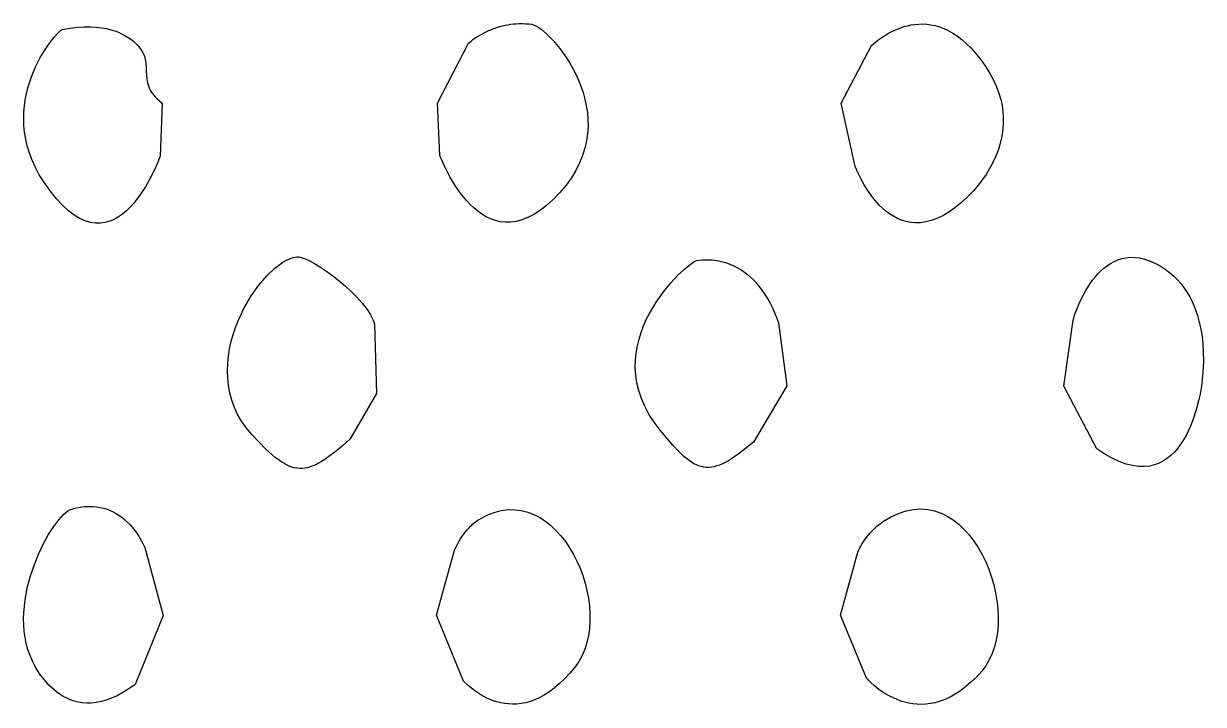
# Model space of a CAD drawing. Header units: millimetres. Extents: x 73 to 173, y -160 to -92.
# Drawn here: x 159.448 to 160.452, y -137.586 to -137.007 of the extents above; entities that cross this region are included whole.
import ezdxf

# ---------------------------------------------------------------- set-up
doc = ezdxf.new("R2010")
doc.units = ezdxf.units.MM
doc.layers.add('F.Silkscreen', color=41, linetype='CONTINUOUS', true_color=0xf2eda1)

msp = doc.modelspace()

# ---------------------------------------------------------------- linework, layer by layer
at = {"layer": 'F.Silkscreen', "linetype": 'CONTINUOUS'}
for p, q in [((159.477054, -137.015216), (159.479461, -137.012969)), ((159.479461, -137.012969), (159.480914, -137.012071)), ((159.480914, -137.012071), (159.487534, -137.010867)), ((159.487534, -137.010867), (159.493717, -137.010108)), ((159.493717, -137.010108), (159.499485, -137.009746)), ((159.499485, -137.009746), (159.504837, -137.009733)), ((159.504837, -137.009733), (159.509782, -137.010034)), ((159.509782, -137.010034), (159.514332, -137.010596)), ((159.514332, -137.010596), (159.518475, -137.011363)), ((159.518475, -137.011363), (159.522232, -137.012311)), ((159.522232, -137.012311), (159.525614, -137.013374)), ((159.525614, -137.013374), (159.528626, -137.014515)), ((159.840186, -137.014625), (159.843514, -137.013034)), ((159.843514, -137.013034), (159.845301, -137.012274)), ((159.845301, -137.012274), (159.84715, -137.011534)), ((159.84715, -137.011534), (159.849092, -137.010839)), ((159.849092, -137.010839), (159.851098, -137.010164)), ((159.851098, -137.010164), (159.853175, -137.009562)), ((159.853175, -137.009562), (159.855321, -137.00899)), ((159.855321, -137.00899), (159.857548, -137.008485)), ((159.857548, -137.008485), (159.859833, -137.008049)), ((159.859833, -137.008049), (159.862191, -137.007685)), ((159.862191, -137.007685), (159.864591, -137.007401)), ((159.864591, -137.007401), (159.867078, -137.007189)), ((159.867078, -137.007189), (159.869619, -137.007082)), ((159.869619, -137.007082), (159.872225, -137.007073)), ((159.872225, -137.007073), (159.874879, -137.007165)), ((159.874879, -137.007165), (159.8776, -137.007368)), ((159.8776, -137.007368), (159.880373, -137.007694)), ((159.880373, -137.007694), (159.881829, -137.008074)), ((159.881829, -137.008074), (159.883567, -137.008877)), ((159.883567, -137.008877), (159.885575, -137.010084)), ((159.885575, -137.010084), (159.887811, -137.011669)), ((159.887811, -137.011669), (159.892831, -137.015931)), ((160.183697, -137.015346), (160.186052, -137.01407)), ((160.186052, -137.01407), (160.188551, -137.012852)), ((160.188551, -137.012852), (160.191191, -137.011693)), ((160.191191, -137.011693), (160.193942, -137.010635)), ((160.193942, -137.010635), (160.196818, -137.009688)), ((160.196818, -137.009688), (160.19981, -137.00887)), ((160.19981, -137.00887), (160.20291, -137.008216)), ((160.20291, -137.008216), (160.206102, -137.007731)), ((160.206102, -137.007731), (160.20939, -137.00745)), ((160.20939, -137.00745), (160.212767, -137.007401)), ((160.212767, -137.007401), (160.216221, -137.0076)), ((160.216221, -137.0076), (160.219747, -137.008051)), ((160.219747, -137.008051), (160.223343, -137.008798)), ((160.223343, -137.008798), (160.226996, -137.009851)), ((160.226996, -137.009851), (160.230703, -137.011247)), ((160.230703, -137.011247), (160.234458, -137.012994)), ((160.234458, -137.012994), (160.238251, -137.01511)), ((159.466231, -137.029242), (159.470214, -137.023437)), ((159.470214, -137.023437), (159.473898, -137.018729)), ((159.473898, -137.018729), (159.477054, -137.015216)), ((159.528626, -137.014515), (159.531255, -137.015683)), ((159.531255, -137.015683), (159.533527, -137.016845)), ((159.533527, -137.016845), (159.537008, -137.018918)), ((159.537008, -137.018918), (159.53909, -137.020398)), ((159.53909, -137.020398), (159.541348, -137.022149)), ((159.541348, -137.022149), (159.543318, -137.023899)), ((159.543318, -137.023899), (159.545032, -137.025633)), ((159.79995, -137.074686), (159.826481, -137.023605)), ((159.826481, -137.023605), (159.828566, -137.021928)), ((159.828566, -137.021928), (159.830168, -137.020719)), ((159.830168, -137.020719), (159.832155, -137.01933)), ((159.832155, -137.01933), (159.8345, -137.017821)), ((159.8345, -137.017821), (159.837176, -137.01623)), ((159.837176, -137.01623), (159.840186, -137.014625)), ((159.892831, -137.015931), (159.898337, -137.021543)), ((159.898337, -137.021543), (159.901201, -137.024819)), ((160.169276, -137.025852), (160.172856, -137.02274)), ((160.172856, -137.02274), (160.1758, -137.020465)), ((160.1758, -137.020465), (160.179421, -137.017939)), ((160.179421, -137.017939), (160.183697, -137.015346)), ((160.238251, -137.01511), (160.242082, -137.017622)), ((160.242082, -137.017622), (160.245936, -137.020567)), ((160.245936, -137.020567), (160.249806, -137.023951)), ((160.249806, -137.023951), (160.253693, -137.027793)), ((159.462157, -137.036067), (159.466231, -137.029242)), ((159.545032, -137.025633), (159.546509, -137.027353)), ((159.546509, -137.027353), (159.547762, -137.029061)), ((159.547762, -137.029061), (159.548816, -137.030762)), ((159.548816, -137.030762), (159.549694, -137.032453)), ((159.549694, -137.032453), (159.550398, -137.034132)), ((159.550398, -137.034132), (159.550959, -137.035809)), ((159.901201, -137.024819), (159.904086, -137.028383)), ((159.904086, -137.028383), (159.906953, -137.032232)), ((159.906953, -137.032232), (159.909773, -137.03635)), ((160.143365, -137.074686), (160.169276, -137.025852)), ((160.253693, -137.027793), (160.257591, -137.032125)), ((160.257591, -137.032125), (160.262305, -137.038011)), ((159.454653, -137.052426), (159.458229, -137.043817)), ((159.458229, -137.043817), (159.462157, -137.036067)), ((159.550959, -137.035809), (159.551393, -137.037482)), ((159.551393, -137.037482), (159.551723, -137.039148)), ((159.551723, -137.039148), (159.551956, -137.040801)), ((159.551956, -137.040801), (159.552221, -137.044119)), ((159.552221, -137.044119), (159.55235, -137.047423)), ((159.909773, -137.03635), (159.912515, -137.04071)), ((159.912515, -137.04071), (159.915154, -137.045306)), ((160.262305, -137.038011), (160.266432, -137.043828)), ((160.266432, -137.043828), (160.269988, -137.049563)), ((159.451651, -137.061803), (159.454653, -137.052426)), ((159.55235, -137.047423), (159.552483, -137.050737)), ((159.552483, -137.050737), (159.552773, -137.054068)), ((159.552773, -137.054068), (159.55301, -137.05574)), ((159.915154, -137.045306), (159.917635, -137.050114)), ((159.917635, -137.050114), (159.919934, -137.055131)), ((160.269988, -137.049563), (160.273006, -137.055216)), ((159.449445, -137.071867), (159.451651, -137.061803)), ((159.55301, -137.05574), (159.553353, -137.057406)), ((159.553353, -137.057406), (159.553807, -137.059092)), ((159.553807, -137.059092), (159.554388, -137.060766)), ((159.554388, -137.060766), (159.555119, -137.062469)), ((159.555119, -137.062469), (159.556021, -137.064183)), ((159.556021, -137.064183), (159.557108, -137.065898)), ((159.919934, -137.055131), (159.922012, -137.060339)), ((159.922012, -137.060339), (159.923849, -137.06571)), ((160.273006, -137.055216), (160.275511, -137.060766)), ((160.275511, -137.060766), (160.27753, -137.066239)), ((159.448695, -137.07712), (159.449445, -137.071867)), ((159.557108, -137.065898), (159.558398, -137.067629)), ((159.558398, -137.067629), (159.559907, -137.069369)), ((159.559907, -137.069369), (159.561663, -137.071128)), ((159.561663, -137.071128), (159.563673, -137.072889)), ((159.563673, -137.072889), (159.565966, -137.074686)), ((159.923849, -137.06571), (159.925401, -137.071248)), ((159.925401, -137.071248), (159.926631, -137.076923)), ((160.27753, -137.066239), (160.279093, -137.071603)), ((160.279093, -137.071603), (160.280235, -137.076846)), ((159.448093, -137.08805), (159.448243, -137.082523)), ((159.448243, -137.082523), (159.448695, -137.07712)), ((159.565966, -137.074686), (159.564168, -137.119765)), ((159.802135, -137.11942), (159.79995, -137.074686)), ((159.926631, -137.076923), (159.927508, -137.082734)), ((159.927508, -137.082734), (159.927995, -137.088653)), ((160.155346, -137.128622), (160.143365, -137.074686)), ((160.280235, -137.076846), (160.280959, -137.081992)), ((160.280959, -137.081992), (160.281316, -137.086996)), ((159.448286, -137.093688), (159.448093, -137.08805)), ((159.448841, -137.099448), (159.448286, -137.093688)), ((159.927995, -137.088653), (159.928071, -137.094666)), ((160.281329, -137.091885), (160.281031, -137.096641)), ((160.281316, -137.086996), (160.281329, -137.091885)), ((159.449782, -137.105287), (159.448841, -137.099448)), ((159.92768, -137.100772), (159.926811, -137.10694)), ((159.928071, -137.094666), (159.92768, -137.100772)), ((160.280434, -137.101252), (160.279578, -137.105719)), ((160.281031, -137.096641), (160.280434, -137.101252)), ((159.451143, -137.111237), (159.449782, -137.105287)), ((159.452951, -137.11725), (159.451143, -137.111237)), ((159.925412, -137.11317), (159.923461, -137.119424)), ((159.926811, -137.10694), (159.925412, -137.11317)), ((160.2772, -137.11419), (160.274107, -137.121999)), ((160.278491, -137.110034), (160.2772, -137.11419)), ((160.279578, -137.105719), (160.278491, -137.110034)), ((159.455233, -137.123333), (159.452951, -137.11725)), ((159.458017, -137.129467), (159.455233, -137.123333)), ((159.564168, -137.119765), (159.561493, -137.126479)), ((159.804854, -137.125887), (159.802135, -137.11942)), ((159.923461, -137.119424), (159.920918, -137.125707)), ((160.274107, -137.121999), (160.270537, -137.129094)), ((159.461322, -137.13565), (159.458017, -137.129467)), ((159.558975, -137.132115), (159.555709, -137.138714)), ((159.561493, -137.126479), (159.558975, -137.132115)), ((159.807359, -137.131183), (159.804854, -137.125887)), ((159.810607, -137.137373), (159.807359, -137.131183)), ((159.917745, -137.132001), (159.913917, -137.138286)), ((159.920918, -137.125707), (159.917745, -137.132001)), ((160.157811, -137.134304), (160.155346, -137.128622)), ((160.160053, -137.138851), (160.157811, -137.134304)), ((160.270537, -137.129094), (160.2667, -137.135437)), ((159.465192, -137.141862), (159.461322, -137.13565)), ((159.470598, -137.149515), (159.465192, -137.141862)), ((159.555709, -137.138714), (159.551698, -137.145866)), ((159.814595, -137.144103), (159.810607, -137.137373)), ((159.819312, -137.151015), (159.814595, -137.144103)), ((159.909384, -137.144546), (159.904134, -137.15077)), ((159.913917, -137.138286), (159.909384, -137.144546)), ((160.162975, -137.144163), (160.160053, -137.138851)), ((160.166577, -137.149904), (160.162975, -137.144163)), ((160.262812, -137.140973), (160.259111, -137.145649)), ((160.2667, -137.135437), (160.262812, -137.140973)), ((159.475878, -137.156103), (159.470598, -137.149515)), ((159.546979, -137.15315), (159.541562, -137.160146)), ((159.551698, -137.145866), (159.546979, -137.15315)), ((159.824751, -137.157742), (159.819312, -137.151015)), ((159.904134, -137.15077), (159.89836, -137.156764)), ((160.170851, -137.155777), (160.166577, -137.149904)), ((160.251355, -137.154033), (160.245689, -137.159287)), ((160.255824, -137.149414), (160.251355, -137.154033)), ((160.259111, -137.145649), (160.255824, -137.149414)), ((159.481031, -137.16169), (159.475878, -137.156103)), ((159.486056, -137.166332), (159.481031, -137.16169)), ((159.538606, -137.163412), (159.535477, -137.166449)), ((159.541562, -137.160146), (159.538606, -137.163412)), ((159.827734, -137.160926), (159.824751, -137.157742)), ((159.830878, -137.163932), (159.827734, -137.160926)), ((159.834218, -137.166699), (159.830878, -137.163932)), ((159.892733, -137.161867), (159.887264, -137.166103)), ((159.89836, -137.156764), (159.892733, -137.161867)), ((160.175819, -137.161461), (160.170851, -137.155777)), ((160.178553, -137.164152), (160.175819, -137.161461)), ((160.181453, -137.166666), (160.178553, -137.164152)), ((160.240207, -137.16376), (160.234885, -137.167492)), ((160.245689, -137.159287), (160.240207, -137.16376)), ((159.490964, -137.170065), (159.486056, -137.166332)), ((159.495721, -137.172945), (159.490964, -137.170065)), ((159.500352, -137.175029), (159.495721, -137.172945)), ((159.52513, -137.173687), (159.521375, -137.175297)), ((159.528743, -137.171641), (159.52513, -137.173687)), ((159.532185, -137.169217), (159.528743, -137.171641)), ((159.535477, -137.166449), (159.532185, -137.169217)), ((159.837719, -137.16921), (159.834218, -137.166699)), ((159.841394, -137.171397), (159.837719, -137.16921)), ((159.845234, -137.173231), (159.841394, -137.171397)), ((159.849245, -137.174652), (159.845234, -137.173231)), ((159.853422, -137.175633), (159.849245, -137.174652)), ((159.871797, -137.174145), (159.866954, -137.175416)), ((159.876795, -137.172199), (159.871797, -137.174145)), ((159.881945, -137.169533), (159.876795, -137.172199)), ((159.887264, -137.166103), (159.881945, -137.169533)), ((160.184535, -137.168998), (160.181453, -137.166666)), ((160.187793, -137.171088), (160.184535, -137.168998)), ((160.191205, -137.172895), (160.187793, -137.171088)), ((160.194807, -137.174399), (160.191205, -137.172895)), ((160.198567, -137.175545), (160.194807, -137.174399)), ((160.219966, -137.174683), (160.215349, -137.17587)), ((160.224768, -137.17292), (160.219966, -137.174683)), ((160.229748, -137.17054), (160.224768, -137.17292)), ((160.234885, -137.167492), (160.229748, -137.17054)), ((159.504846, -137.176367), (159.500352, -137.175029)), ((159.509195, -137.177015), (159.504846, -137.176367)), ((159.513402, -137.177015), (159.509195, -137.177015)), ((159.517462, -137.176426), (159.513402, -137.177015)), ((159.521375, -137.175297), (159.517462, -137.176426)), ((159.857771, -137.176116), (159.853422, -137.175633)), ((159.862287, -137.176057), (159.857771, -137.176116)), ((159.866954, -137.175416), (159.862287, -137.176057)), ((160.202501, -137.17631), (160.198567, -137.175545)), ((160.206609, -137.176642), (160.202501, -137.17631)), ((160.210885, -137.176503), (160.206609, -137.176642)), ((160.215349, -137.17587), (160.210885, -137.176503)), ((159.661667, -137.215091), (159.668339, -137.210111)), ((159.668339, -137.210111), (159.671539, -137.208267)), ((159.671539, -137.208267), (159.674629, -137.206886)), ((159.674629, -137.206886), (159.677566, -137.205987)), ((159.677566, -137.205987), (159.680327, -137.205595)), ((159.680327, -137.205595), (159.68168, -137.205638)), ((159.68168, -137.205638), (159.683208, -137.205897)), ((159.683208, -137.205897), (159.684919, -137.206344)), ((159.684919, -137.206344), (159.686779, -137.206984)), ((159.686779, -137.206984), (159.690928, -137.208808)), ((159.690928, -137.208808), (159.695534, -137.211265)), ((159.695534, -137.211265), (159.700501, -137.214268)), ((159.700501, -137.214268), (159.705703, -137.217773)), ((160.010119, -137.215952), (160.014843, -137.212016)), ((160.014843, -137.212016), (160.018393, -137.209521)), ((160.018393, -137.209521), (160.020439, -137.208564)), ((160.020439, -137.208564), (160.025025, -137.20811)), ((160.025025, -137.20811), (160.029408, -137.207997)), ((160.029408, -137.207997), (160.033626, -137.208187)), ((160.033626, -137.208187), (160.037654, -137.208668)), ((160.037654, -137.208668), (160.041515, -137.209426)), ((160.041515, -137.209426), (160.045187, -137.210432)), ((160.045187, -137.210432), (160.048697, -137.211676)), ((160.048697, -137.211676), (160.052028, -137.213131)), ((160.052028, -137.213131), (160.055211, -137.214782)), ((160.055211, -137.214782), (160.058225, -137.216602)), ((160.366863, -137.215269), (160.369607, -137.21312)), ((160.369607, -137.21312), (160.37251, -137.211187)), ((160.37251, -137.211187), (160.37556, -137.209517)), ((160.37556, -137.209517), (160.378761, -137.208128)), ((160.378761, -137.208128), (160.382122, -137.207046)), ((160.382122, -137.207046), (160.385643, -137.206326)), ((160.385643, -137.206326), (160.389307, -137.205968)), ((160.389307, -137.205968), (160.393142, -137.206019)), ((160.393142, -137.206019), (160.39713, -137.206496)), ((160.39713, -137.206496), (160.401285, -137.207432)), ((160.401285, -137.207432), (160.405601, -137.20887)), ((160.405601, -137.20887), (160.410088, -137.210828)), ((160.410088, -137.210828), (160.414731, -137.213334)), ((160.414731, -137.213334), (160.418914, -137.216002)), ((159.64811, -137.22957), (159.654848, -137.221637)), ((159.654848, -137.221637), (159.661667, -137.215091)), ((159.705703, -137.217773), (159.711041, -137.221699)), ((159.711041, -137.221699), (159.716397, -137.22595)), ((159.998451, -137.227755), (160.004542, -137.221235)), ((160.004542, -137.221235), (160.010119, -137.215952)), ((160.058225, -137.216602), (160.061086, -137.218584)), ((160.061086, -137.218584), (160.063788, -137.220698)), ((160.063788, -137.220698), (160.066329, -137.222932)), ((160.066329, -137.222932), (160.068738, -137.225263)), ((160.35731, -137.225542), (160.35948, -137.222787)), ((160.35948, -137.222787), (160.361796, -137.220135)), ((160.361796, -137.220135), (160.364258, -137.217613)), ((160.364258, -137.217613), (160.366863, -137.215269)), ((160.418914, -137.216002), (160.422753, -137.218879)), ((160.422753, -137.218879), (160.426301, -137.221958)), ((160.426301, -137.221958), (160.429547, -137.225204)), ((159.641657, -137.238718), (159.64811, -137.22957)), ((159.716397, -137.22595), (159.721665, -137.230462)), ((159.721665, -137.230462), (159.726727, -137.235169)), ((159.992159, -137.235426), (159.998451, -137.227755)), ((160.068738, -137.225263), (160.070989, -137.22766)), ((160.070989, -137.22766), (160.073097, -137.230129)), ((160.073097, -137.230129), (160.076905, -137.235157)), ((160.348515, -137.239902), (160.351635, -137.234164)), ((160.351635, -137.234164), (160.355283, -137.228382)), ((160.355283, -137.228382), (160.35731, -137.225542)), ((160.429547, -137.225204), (160.432518, -137.22862)), ((160.432518, -137.22862), (160.435225, -137.232169)), ((160.435225, -137.232169), (160.437659, -137.235844)), ((159.635727, -137.248892), (159.641657, -137.238718)), ((159.726727, -137.235169), (159.731469, -137.239975)), ((159.731469, -137.239975), (159.735794, -137.24482)), ((159.735794, -137.24482), (159.739571, -137.249613)), ((159.980254, -137.253783), (159.985977, -137.244145)), ((159.985977, -137.244145), (159.992159, -137.235426)), ((160.076905, -137.235157), (160.08018, -137.24018)), ((160.08018, -137.24018), (160.082945, -137.245054)), ((160.082945, -137.245054), (160.085232, -137.249613)), ((160.345945, -137.24535), (160.348515, -137.239902)), ((160.437659, -137.235844), (160.439865, -137.239616)), ((160.439865, -137.239616), (160.441826, -137.243488)), ((160.441826, -137.243488), (160.443572, -137.24742)), ((159.630528, -137.259909), (159.635727, -137.248892)), ((159.739571, -137.249613), (159.741231, -137.25197)), ((159.741231, -137.25197), (159.742712, -137.254296)), ((159.742712, -137.254296), (159.743996, -137.256565)), ((159.977662, -137.258943), (159.980254, -137.253783)), ((160.085232, -137.249613), (160.087051, -137.253708)), ((160.087051, -137.253708), (160.088431, -137.257179)), ((160.340597, -137.259584), (160.34229, -137.25446)), ((160.34229, -137.25446), (160.343863, -137.250282)), ((160.343863, -137.250282), (160.345945, -137.24535)), ((160.443572, -137.24742), (160.44511, -137.251412)), ((160.44511, -137.251412), (160.446452, -137.255436)), ((159.628277, -137.26568), (159.630528, -137.259909)), ((159.743996, -137.256565), (159.745085, -137.258774)), ((159.745085, -137.258774), (159.745951, -137.260925)), ((159.745951, -137.260925), (159.746585, -137.262988)), ((159.746585, -137.262988), (159.748193, -137.321893)), ((159.97321, -137.269834), (159.975306, -137.2643)), ((159.975306, -137.2643), (159.977662, -137.258943)), ((160.088431, -137.257179), (160.090009, -137.26163)), ((160.090009, -137.26163), (160.097221, -137.315472)), ((160.332749, -137.315623), (160.340597, -137.259584)), ((160.446452, -137.255436), (160.448569, -137.26351)), ((160.448569, -137.26351), (160.450047, -137.271506)), ((159.624604, -137.277628), (159.626292, -137.271592)), ((159.626292, -137.271592), (159.628277, -137.26568)), ((159.971437, -137.275549), (159.97321, -137.269834)), ((160.450047, -137.271506), (160.450969, -137.279293)), ((159.622224, -137.289961), (159.623235, -137.283751)), ((159.623235, -137.283751), (159.624604, -137.277628)), ((159.968996, -137.287437), (159.970024, -137.281418)), ((159.970024, -137.281418), (159.971437, -137.275549)), ((160.450969, -137.279293), (160.451434, -137.286715)), ((159.62159, -137.296229), (159.622224, -137.289961)), ((159.968299, -137.299891), (159.968413, -137.293612)), ((159.968413, -137.293612), (159.968996, -137.287437)), ((160.451518, -137.29364), (160.451343, -137.299907)), ((160.451434, -137.286715), (160.451518, -137.29364)), ((159.621358, -137.302512), (159.62159, -137.296229)), ((159.621556, -137.308816), (159.621358, -137.302512)), ((159.968708, -137.306289), (159.968299, -137.299891)), ((160.451343, -137.299907), (160.450544, -137.309932)), ((159.622213, -137.315102), (159.621556, -137.308816)), ((159.623371, -137.321344), (159.622213, -137.315102)), ((159.969673, -137.312788), (159.968708, -137.306289)), ((159.971235, -137.319377), (159.969673, -137.312788)), ((160.450544, -137.309932), (160.449792, -137.315676)), ((159.625045, -137.327529), (159.623371, -137.321344)), ((159.748193, -137.321893), (159.725747, -137.360566)), ((159.973432, -137.326039), (159.971235, -137.319377)), ((160.097221, -137.315472), (160.068932, -137.363191)), ((160.360889, -137.368932), (160.332749, -137.315623)), ((160.448627, -137.322454), (160.447422, -137.328076)), ((160.449792, -137.315676), (160.448627, -137.322454)), ((159.627252, -137.333631), (159.625045, -137.327529)), ((159.630042, -137.33963), (159.627252, -137.333631)), ((159.976312, -137.33277), (159.973432, -137.326039)), ((159.979906, -137.339551), (159.976312, -137.33277)), ((160.445701, -137.334749), (160.443405, -137.342103)), ((160.447422, -137.328076), (160.445701, -137.334749)), ((159.633427, -137.3455), (159.630042, -137.33963)), ((159.984274, -137.346368), (159.979906, -137.339551)), ((160.443405, -137.342103), (160.440465, -137.349791)), ((159.637441, -137.351219), (159.633427, -137.3455)), ((159.642114, -137.35676), (159.637441, -137.351219)), ((159.98943, -137.353197), (159.984274, -137.346368)), ((159.995022, -137.359955), (159.98943, -137.353197)), ((160.440465, -137.349791), (160.436816, -137.357478)), ((159.648357, -137.363403), (159.642114, -137.35676)), ((159.654117, -137.369174), (159.648357, -137.363403)), ((159.725747, -137.360566), (159.718925, -137.366569)), ((160.000203, -137.365908), (159.995022, -137.359955)), ((160.068932, -137.363191), (160.062118, -137.36876)), ((160.432382, -137.364815), (160.429856, -137.368235)), ((160.434698, -137.361211), (160.432382, -137.364815)), ((160.436816, -137.357478), (160.434698, -137.361211)), ((159.659463, -137.374068), (159.654117, -137.369174)), ((159.662005, -137.376195), (159.659463, -137.374068)), ((159.712651, -137.371757), (159.706869, -137.376132)), ((159.718925, -137.366569), (159.712651, -137.371757)), ((160.005034, -137.371045), (160.000203, -137.365908)), ((160.00735, -137.373308), (160.005034, -137.371045)), ((160.00961, -137.375365), (160.00735, -137.373308)), ((160.011813, -137.377221), (160.00961, -137.375365)), ((160.055873, -137.373503), (160.052947, -137.375569)), ((160.062118, -137.36876), (160.055873, -137.373503)), ((160.36759, -137.373362), (160.360889, -137.368932)), ((160.373967, -137.376956), (160.36759, -137.373362)), ((160.424135, -137.374375), (160.420927, -137.377017)), ((160.427105, -137.371441), (160.424135, -137.374375)), ((160.429856, -137.368235), (160.427105, -137.371441)), ((159.664467, -137.3781), (159.662005, -137.376195)), ((159.666876, -137.379787), (159.664467, -137.3781)), ((159.669227, -137.381268), (159.666876, -137.379787)), ((159.671528, -137.382528), (159.669227, -137.381268)), ((159.6738, -137.383575), (159.671528, -137.382528)), ((159.676029, -137.384409), (159.6738, -137.383575)), ((159.678245, -137.38503), (159.676029, -137.384409)), ((159.680461, -137.385443), (159.678245, -137.38503)), ((159.682671, -137.385643), (159.680461, -137.385443)), ((159.68714, -137.3854), (159.684896, -137.385628)), ((159.689412, -137.38498), (159.68714, -137.3854)), ((159.691709, -137.38434), (159.689412, -137.38498)), ((159.694066, -137.383487), (159.691709, -137.38434)), ((159.696479, -137.382433), (159.694066, -137.383487)), ((159.698948, -137.381163), (159.696479, -137.382433)), ((159.701505, -137.379696), (159.698948, -137.381163)), ((159.704141, -137.378014), (159.701505, -137.379696)), ((159.706869, -137.376132), (159.704141, -137.378014)), ((160.013977, -137.378874), (160.011813, -137.377221)), ((160.016104, -137.380318), (160.013977, -137.378874)), ((160.018216, -137.381579), (160.016104, -137.380318)), ((160.020297, -137.382609), (160.018216, -137.381579)), ((160.022389, -137.383448), (160.020297, -137.382609)), ((160.024473, -137.384075), (160.022389, -137.383448)), ((160.026575, -137.384503), (160.024473, -137.384075)), ((160.028694, -137.384722), (160.026575, -137.384503)), ((160.030848, -137.384741), (160.028694, -137.384722)), ((160.033021, -137.384546), (160.030848, -137.384741)), ((160.035257, -137.384148), (160.033021, -137.384546)), ((160.037547, -137.38354), (160.035257, -137.384148)), ((160.039898, -137.382733), (160.037547, -137.38354)), ((160.042323, -137.381712), (160.039898, -137.382733)), ((160.044835, -137.38049), (160.042323, -137.381712)), ((160.047441, -137.379058), (160.044835, -137.38049)), ((160.05014, -137.377411), (160.047441, -137.379058)), ((160.052947, -137.375569), (160.05014, -137.377411)), ((160.380001, -137.379776), (160.373967, -137.376956)), ((160.385712, -137.381854), (160.380001, -137.379776)), ((160.391117, -137.383228), (160.385712, -137.381854)), ((160.396225, -137.383948), (160.391117, -137.383228)), ((160.401029, -137.384075), (160.396225, -137.383948)), ((160.405544, -137.383628), (160.401029, -137.384075)), ((160.409791, -137.382639), (160.405544, -137.383628)), ((160.413759, -137.38119), (160.409791, -137.382639)), ((160.417468, -137.379294), (160.413759, -137.38119)), ((160.420927, -137.377017), (160.417468, -137.379294)), ((159.684896, -137.385628), (159.682671, -137.385643)), ((159.477856, -137.429361), (159.48187, -137.42491)), ((159.48187, -137.42491), (159.485517, -137.42183)), ((159.485517, -137.42183), (159.487161, -137.420846)), ((159.487161, -137.420846), (159.488655, -137.420235)), ((159.488655, -137.420235), (159.49259, -137.419265)), ((159.49259, -137.419265), (159.496388, -137.418574)), ((159.496388, -137.418574), (159.500043, -137.418148)), ((159.500043, -137.418148), (159.503547, -137.41798)), ((159.503547, -137.41798), (159.506903, -137.418055)), ((159.506903, -137.418055), (159.510119, -137.418341)), ((159.510119, -137.418341), (159.513207, -137.41885)), ((159.513207, -137.41885), (159.516158, -137.419534)), ((159.516158, -137.419534), (159.518966, -137.420414)), ((159.518966, -137.420414), (159.521647, -137.421444)), ((159.521647, -137.421444), (159.524196, -137.422619)), ((159.524196, -137.422619), (159.526613, -137.423922)), ((159.526613, -137.423922), (159.528907, -137.425335)), ((159.528907, -137.425335), (159.531079, -137.426858)), ((159.835926, -137.428672), (159.842118, -137.425394)), ((159.842118, -137.425394), (159.848201, -137.423013)), ((159.848201, -137.423013), (159.854194, -137.421456)), ((159.854194, -137.421456), (159.860045, -137.420705)), ((159.860045, -137.420705), (159.865775, -137.420712)), ((159.865775, -137.420712), (159.871338, -137.42143)), ((159.871338, -137.42143), (159.876749, -137.422819)), ((159.876749, -137.422819), (159.881971, -137.424839)), ((159.881971, -137.424839), (159.887009, -137.427459)), ((160.185347, -137.427062), (160.192033, -137.423936)), ((160.192033, -137.423936), (160.198553, -137.421765)), ((160.198553, -137.421765), (160.20491, -137.420515)), ((160.20491, -137.420515), (160.211074, -137.420127)), ((160.211074, -137.420127), (160.217051, -137.420544)), ((160.217051, -137.420544), (160.222819, -137.421734)), ((160.222819, -137.421734), (160.228365, -137.423639)), ((160.228365, -137.423639), (160.233683, -137.42621)), ((159.469263, -137.441787), (159.473611, -137.435029)), ((159.473611, -137.435029), (159.477856, -137.429361)), ((159.531079, -137.426858), (159.533114, -137.428446)), ((159.533114, -137.428446), (159.535036, -137.430111)), ((159.535036, -137.430111), (159.538532, -137.433568)), ((159.538532, -137.433568), (159.541567, -137.437105)), ((159.827142, -137.435775), (159.828123, -137.434778)), ((159.828123, -137.434778), (159.829136, -137.433816)), ((159.829136, -137.433816), (159.830173, -137.432869)), ((159.830173, -137.432869), (159.831249, -137.431958)), ((159.831249, -137.431958), (159.832377, -137.431071)), ((159.832377, -137.431071), (159.833526, -137.430235)), ((159.833526, -137.430235), (159.834707, -137.429426)), ((159.834707, -137.429426), (159.835926, -137.428672)), ((159.887009, -137.427459), (159.891837, -137.430611)), ((159.891837, -137.430611), (159.896443, -137.434274)), ((159.896443, -137.434274), (159.900807, -137.438414)), ((160.172707, -137.435775), (160.173791, -137.434822)), ((160.173791, -137.434822), (160.174913, -137.433881)), ((160.174913, -137.433881), (160.176075, -137.432962)), ((160.176075, -137.432962), (160.177282, -137.432068)), ((160.177282, -137.432068), (160.178522, -137.431198)), ((160.178522, -137.431198), (160.185347, -137.427062)), ((160.233683, -137.42621), (160.23875, -137.4294)), ((160.23875, -137.4294), (160.243565, -137.433171)), ((160.243565, -137.433171), (160.248104, -137.437456)), ((159.464978, -137.449496), (159.469263, -137.441787)), ((159.541567, -137.437105), (159.54416, -137.440588)), ((159.54416, -137.440588), (159.546319, -137.443899)), ((159.546319, -137.443899), (159.548052, -137.446908)), ((159.819328, -137.445906), (159.820609, -137.443948)), ((159.820609, -137.443948), (159.822038, -137.441914)), ((159.822038, -137.441914), (159.823597, -137.439853)), ((159.823597, -137.439853), (159.825308, -137.437791)), ((159.825308, -137.437791), (159.827142, -137.435775)), ((159.900807, -137.438414), (159.904928, -137.442966)), ((159.904928, -137.442966), (159.908776, -137.4479)), ((160.163373, -137.446574), (160.16473, -137.444674)), ((160.16473, -137.444674), (160.166232, -137.442712)), ((160.166232, -137.442712), (160.167887, -137.440718)), ((160.167887, -137.440718), (160.169703, -137.438723)), ((160.169703, -137.438723), (160.170668, -137.437731)), ((160.170668, -137.437731), (160.171668, -137.436748)), ((160.171668, -137.436748), (160.172707, -137.435775)), ((160.248104, -137.437456), (160.252356, -137.442215)), ((160.252356, -137.442215), (160.25632, -137.447407)), ((159.460889, -137.45804), (159.464978, -137.449496)), ((159.548052, -137.446908), (159.549414, -137.449486)), ((159.549414, -137.449486), (159.550982, -137.452861)), ((159.550982, -137.452861), (159.566602, -137.510796)), ((159.799215, -137.510557), (159.814358, -137.455203)), ((159.814358, -137.455203), (159.81507, -137.453665)), ((159.81507, -137.453665), (159.816348, -137.451113)), ((159.816348, -137.451113), (159.817199, -137.44953)), ((159.817199, -137.44953), (159.818197, -137.447787)), ((159.818197, -137.447787), (159.819328, -137.445906)), ((159.908776, -137.4479), (159.912356, -137.453173)), ((159.912356, -137.453173), (159.915637, -137.45874)), ((160.157485, -137.456953), (160.158169, -137.455523)), ((160.158169, -137.455523), (160.159355, -137.453187)), ((160.159355, -137.453187), (160.160142, -137.451737)), ((160.160142, -137.451737), (160.161079, -137.450132)), ((160.161079, -137.450132), (160.162152, -137.44841)), ((160.162152, -137.44841), (160.163373, -137.446574)), ((160.25632, -137.447407), (160.259981, -137.452958)), ((160.259981, -137.452958), (160.263312, -137.458862)), ((159.457115, -137.467264), (159.460889, -137.45804)), ((159.915637, -137.45874), (159.918619, -137.46457)), ((159.918619, -137.46457), (159.921279, -137.470613)), ((160.14269, -137.510356), (160.157485, -137.456953)), ((160.263312, -137.458862), (160.266315, -137.465039)), ((160.266315, -137.465039), (160.268969, -137.471429)), ((159.45382, -137.477046), (159.457115, -137.467264)), ((159.921279, -137.470613), (159.923607, -137.476828)), ((160.268969, -137.471429), (160.271277, -137.478013)), ((159.451118, -137.487236), (159.45382, -137.477046)), ((159.923607, -137.476828), (159.925585, -137.48318)), ((159.925585, -137.48318), (159.927195, -137.489617)), ((160.271277, -137.478013), (160.273199, -137.484732)), ((160.273199, -137.484732), (160.274751, -137.491543)), ((159.44918, -137.497717), (159.451118, -137.487236)), ((159.927195, -137.489617), (159.928432, -137.496105)), ((160.274751, -137.491543), (160.275904, -137.498378)), ((159.44812, -137.508338), (159.44918, -137.497717)), ((159.928432, -137.496105), (159.929284, -137.502603)), ((159.929284, -137.502603), (159.929725, -137.509056)), ((160.275904, -137.498378), (160.276651, -137.505213)), ((160.276651, -137.505213), (160.276978, -137.51198)), ((159.447971, -137.513663), (159.44812, -137.508338)), ((159.448084, -137.51897), (159.447971, -137.513663)), ((159.566602, -137.510796), (159.542796, -137.56951)), ((159.822145, -137.566634), (159.799215, -137.510557)), ((159.929753, -137.515439), (159.929348, -137.521703)), ((159.929725, -137.509056), (159.929753, -137.515439)), ((160.164839, -137.564207), (160.14269, -137.510356)), ((160.276978, -137.51198), (160.276877, -137.518633)), ((159.448502, -137.524254), (159.448084, -137.51897)), ((159.449231, -137.529483), (159.448502, -137.524254)), ((159.929348, -137.521703), (159.9285, -137.52781)), ((160.276317, -137.52514), (160.275318, -137.531434)), ((160.276877, -137.518633), (160.276317, -137.52514)), ((159.450274, -137.534646), (159.449231, -137.529483)), ((159.451666, -137.53974), (159.450274, -137.534646)), ((159.927171, -137.533707), (159.925398, -137.539362)), ((159.9285, -137.52781), (159.927171, -137.533707)), ((160.275318, -137.531434), (160.273837, -137.537473)), ((159.453423, -137.544734), (159.451666, -137.53974)), ((159.455551, -137.549606), (159.453423, -137.544734)), ((159.923116, -137.54474), (159.920332, -137.549795)), ((159.925398, -137.539362), (159.923116, -137.54474)), ((160.271883, -137.543214), (160.269424, -137.548602)), ((160.273837, -137.537473), (160.271883, -137.543214)), ((159.457855, -137.554052), (159.455551, -137.549606)), ((159.459877, -137.557472), (159.457855, -137.554052)), ((159.917035, -137.554464), (159.912592, -137.559796)), ((159.920332, -137.549795), (159.917035, -137.554464)), ((160.266471, -137.553585), (160.262991, -137.55812)), ((160.269424, -137.548602), (160.266471, -137.553585)), ((159.462478, -137.561413), (159.459877, -137.557472)), ((159.465682, -137.565644), (159.462478, -137.561413)), ((159.46949, -137.569957), (159.465682, -137.565644)), ((159.908195, -137.56454), (159.903833, -137.56874)), ((159.912592, -137.559796), (159.908195, -137.56454)), ((160.168598, -137.567902), (160.164839, -137.564207)), ((160.258376, -137.563126), (160.253814, -137.567578)), ((160.262991, -137.55812), (160.258376, -137.563126)), ((159.473912, -137.574129), (159.46949, -137.569957)), ((159.476358, -137.576096), (159.473912, -137.574129)), ((159.478965, -137.577945), (159.476358, -137.576096)), ((159.537537, -137.573225), (159.532456, -137.576377)), ((159.542796, -137.56951), (159.537537, -137.573225)), ((159.825826, -137.570142), (159.822145, -137.566634)), ((159.828837, -137.572677), (159.825826, -137.570142)), ((159.832561, -137.575469), (159.828837, -137.572677)), ((159.836971, -137.578306), (159.832561, -137.575469)), ((159.895274, -137.575601), (159.891079, -137.578313)), ((159.899519, -137.57242), (159.895274, -137.575601)), ((159.903833, -137.56874), (159.899519, -137.57242)), ((160.171691, -137.570611), (160.168598, -137.567902)), ((160.17553, -137.573612), (160.171691, -137.570611)), ((160.180079, -137.576724), (160.17553, -137.573612)), ((160.24482, -137.574873), (160.24041, -137.577765)), ((160.249295, -137.571489), (160.24482, -137.574873)), ((160.253814, -137.567578), (160.249295, -137.571489)), ((159.481723, -137.579648), (159.478965, -137.577945)), ((159.484646, -137.581175), (159.481723, -137.579648)), ((159.48772, -137.582521), (159.484646, -137.581175)), ((159.490964, -137.583628), (159.48772, -137.582521)), ((159.494362, -137.584481), (159.490964, -137.583628)), ((159.497924, -137.585073), (159.494362, -137.584481)), ((159.501655, -137.585339), (159.497924, -137.585073)), ((159.505553, -137.58528), (159.501655, -137.585339)), ((159.509614, -137.584851), (159.505553, -137.58528)), ((159.513835, -137.584048), (159.509614, -137.584851)), ((159.518237, -137.582818), (159.513835, -137.584048)), ((159.522802, -137.581147), (159.518237, -137.582818)), ((159.527543, -137.579018), (159.522802, -137.581147)), ((159.532456, -137.576377), (159.527543, -137.579018)), ((159.842004, -137.580987), (159.836971, -137.578306)), ((159.847618, -137.583312), (159.842004, -137.580987)), ((159.850642, -137.584276), (159.847618, -137.583312)), ((159.853781, -137.58508), (159.850642, -137.584276)), ((159.857052, -137.585679), (159.853781, -137.58508)), ((159.860429, -137.586064), (159.857052, -137.585679)), ((159.863933, -137.586214), (159.860429, -137.586064)), ((159.867534, -137.586099), (159.863933, -137.586214)), ((159.871243, -137.585679), (159.867534, -137.586099)), ((159.87504, -137.584948), (159.871243, -137.585679)), ((159.878932, -137.58387), (159.87504, -137.584948)), ((159.8829, -137.582416), (159.878932, -137.58387)), ((159.886959, -137.580582), (159.8829, -137.582416)), ((159.891079, -137.578313), (159.886959, -137.580582)), ((160.185274, -137.579713), (160.180079, -137.576724)), ((160.191078, -137.582388), (160.185274, -137.579713)), ((160.1942, -137.583538), (160.191078, -137.582388)), ((160.197448, -137.58453), (160.1942, -137.583538)), ((160.200831, -137.585345), (160.197448, -137.58453)), ((160.204326, -137.585946), (160.200831, -137.585345)), ((160.207949, -137.586322), (160.204326, -137.585946)), ((160.215515, -137.586255), (160.21168, -137.586434)), ((160.219448, -137.585767), (160.215515, -137.586255)), ((160.223477, -137.584948), (160.219448, -137.585767)), ((160.227596, -137.583763), (160.223477, -137.584948)), ((160.231789, -137.582184), (160.227596, -137.583763)), ((160.236063, -137.580197), (160.231789, -137.582184)), ((160.24041, -137.577765), (160.236063, -137.580197)), ((160.21168, -137.586434), (160.207949, -137.586322))]:
    msp.add_line(p, q, dxfattribs=at)

doc.saveas('drawing.dxf')
